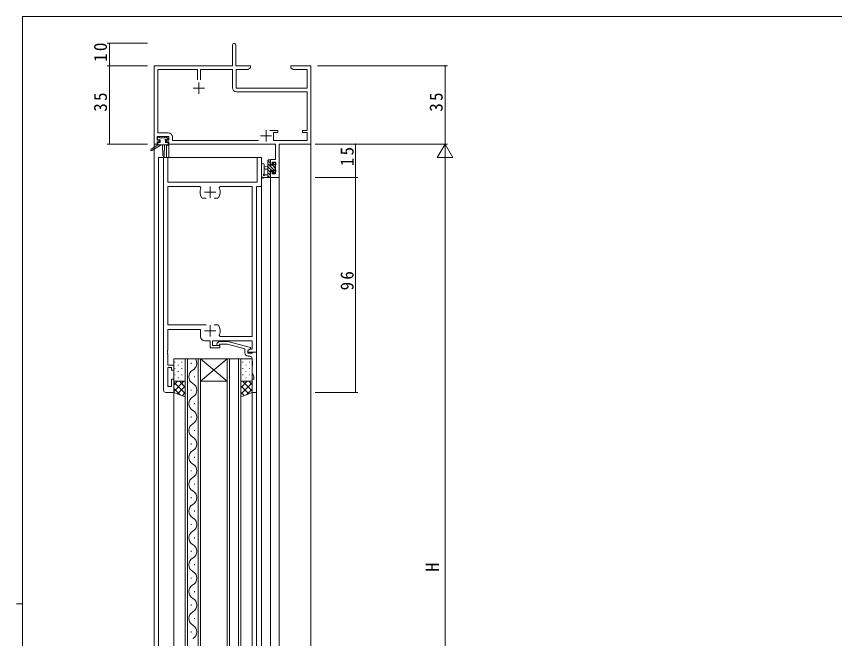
# Model space of a CAD drawing. Units: millimetres, scale not verified. Extents: x -594 to 199, y -420 to 144.
# Drawn here: x -594 to -228.4, y -136.6 to 141.4 of the extents above; entities that cross this region are included whole.
import ezdxf
from ezdxf.enums import TextEntityAlignment as Align

# ---------------------------------------------------------------- set-up
doc = ezdxf.new("R2010")
doc.units = ezdxf.units.MM
doc.header["$LTSCALE"] = 2
for name, color, linetype, lineweight in [('0-1_YKK_ZWAK', 7, 'Continuous', 9), ('0-3_YKK_12', 2, 'Continuous', 9), ('0-4_YKK_D', 6, 'Continuous', 9), ('0-5_YKK_13', 4, 'Continuous', 9), ('0-6_YKK_11', 7, 'Continuous', 9)]:
    doc.layers.add(name, color=color, linetype=linetype, lineweight=lineweight)
doc.styles.add('ＭＳ ゴシック', font='')
doc.styles.get('ＭＳ ゴシック').set_extended_font_data('MS Gothic')

msp = doc.modelspace()

# ---------------------------------------------------------------- linework, layer by layer
at = {"layer": '0-1_YKK_ZWAK'}
for p, q in [((-591.2, -383.6), (-591.2, 141.4)), ((178.8, 141.4), (-591.2, 141.4)), ((-594, -121.1), (-591.2, -121.1))]:
    msp.add_line(p, q, dxfattribs=at)
at = {"layer": '0-3_YKK_12'}
for p, q in [((-532.443, 114.356), (-532.443, -349.644)), ((-462.443, 114.356), (-462.443, -349.644)), ((-525.943, 83.856), (-526.943, 83.856)), ((-526.943, 83.856), (-526.943, 78.356)), ((-525.943, 83.856), (-525.943, 78.356)), ((-530.443, 78.356), (-530.443, -316.644)), ((-530.443, 78.356), (-484.443, 78.356)), ((-484.443, 78.356), (-484.443, -316.644)), ((-480.443, 69.356), (-476.543, 69.356)), ((-480.443, 69.356), (-480.443, -296.644)), ((-476.543, 69.356), (-476.543, -296.644)), ((-518.543, -11.644), (-511.743, -11.644)), ((-518.543, -226.644), (-518.543, -11.644)), ((-517.543, -11.644), (-517.543, -226.644)), ((-515.903, -13.844), (-515.903, -13.444)), ((-512.743, -226.644), (-512.743, -11.644)), ((-499.743, -11.644), (-511.743, -21.644)), ((-511.743, -11.644), (-499.743, -21.644)), ((-511.743, -11.644), (-499.743, -11.644)), ((-511.743, -11.644), (-511.743, -226.644)), ((-499.743, -11.644), (-493.743, -11.644)), ((-499.743, -226.644), (-499.743, -11.644)), ((-498.743, -11.644), (-498.743, -226.644)), ((-494.743, -226.644), (-494.743, -11.644)), ((-493.743, -11.644), (-493.743, -226.644)), ((-514.383, -19.844), (-514.383, -19.444)), ((-511.743, -21.644), (-499.743, -21.644)), ((-515.903, -25.844), (-515.903, -25.444)), ((-523.643, -26.644), (-523.643, -211.644)), ((-488.643, -26.644), (-488.643, -211.644)), ((-486.643, -26.344), (-486.643, -211.944)), ((-514.383, -31.844), (-514.383, -31.444)), ((-515.903, -37.844), (-515.903, -37.444)), ((-514.383, -43.844), (-514.383, -43.444)), ((-515.903, -49.844), (-515.903, -49.444)), ((-514.383, -55.844), (-514.383, -55.444)), ((-515.903, -61.844), (-515.903, -61.444)), ((-514.383, -67.844), (-514.383, -67.444)), ((-515.903, -73.844), (-515.903, -73.444)), ((-514.383, -79.844), (-514.383, -79.444)), ((-515.903, -85.844), (-515.903, -85.444)), ((-514.383, -91.844), (-514.383, -91.444)), ((-515.903, -97.844), (-515.903, -97.444)), ((-514.383, -103.844), (-514.383, -103.444)), ((-515.903, -109.844), (-515.903, -109.444)), ((-514.383, -115.844), (-514.383, -115.444)), ((-515.903, -121.844), (-515.903, -121.444)), ((-514.383, -127.844), (-514.383, -127.444)), ((-515.903, -133.844), (-515.903, -133.444))]:
    msp.add_line(p, q, dxfattribs=at)
for centre, start, end in [((-516.819, -13.644), 299.20253, 35.58665), ((-513.466, -19.644), 119.20253, 240.79745), ((-516.819, -25.644), 299.20253, 60.79745), ((-513.466, -31.644), 119.20253, 240.79745), ((-516.819, -37.644), 299.20253, 60.79745), ((-513.466, -43.644), 119.20253, 240.79745), ((-516.819, -49.644), 299.20253, 60.79745), ((-513.466, -55.644), 119.20253, 240.79745), ((-516.819, -61.644), 299.20253, 60.79745), ((-513.466, -67.644), 119.20253, 240.79745), ((-516.819, -73.644), 299.20253, 60.79745), ((-513.466, -79.644), 119.20253, 240.79745), ((-516.819, -85.644), 299.20253, 60.79745), ((-513.466, -91.644), 119.20253, 240.79745), ((-516.819, -97.644), 299.20253, 60.79745), ((-513.466, -103.644), 119.20253, 240.79745), ((-516.819, -109.644), 299.20253, 60.79745), ((-513.466, -115.644), 119.20253, 240.79745), ((-516.819, -121.644), 299.20253, 60.79745), ((-513.466, -127.644), 119.20253, 240.79745), ((-516.819, -133.644), 299.20253, 60.79745)]:
    msp.add_arc(centre, 3.437, start, end, dxfattribs=at)
at = {"layer": '0-4_YKK_D'}
for p, q in [((-535.443, 129.356), (-553.443, 129.356)), ((-552.443, 119.356), (-552.443, 129.356)), ((-535.443, 119.356), (-553.443, 119.356)), ((-535.443, 119.356), (-553.443, 119.356)), ((-552.443, 119.356), (-552.443, 84.356)), ((-459.443, 119.356), (-401.443, 119.356)), ((-402.443, 119.356), (-402.443, 84.356)), ((-535.443, 84.356), (-553.443, 84.356)), ((-460.443, 84.356), (-441.443, 84.356)), ((-459.443, 84.356), (-401.443, 84.356)), ((-459.443, 84.356), (-401.443, 84.356)), ((-442.443, 84.356), (-442.443, 69.356)), ((-402.443, 84.356), (-405.943, 78.294)), ((-402.443, 84.356), (-398.943, 78.294)), ((-402.443, 84.356), (-402.443, 72.232)), ((-405.943, 78.294), (-398.943, 78.294)), ((-402.443, 77.356), (-402.443, -287.646)), ((-460.443, 69.356), (-441.443, 69.356)), ((-460.443, 69.356), (-441.443, 69.356)), ((-442.443, 69.356), (-442.443, -26.644)), ((-460.443, -26.644), (-441.443, -26.644))]:
    msp.add_line(p, q, dxfattribs=at)
for centre, start, end in [((-552.443, 129.356), 90, 270), ((-552.443, 129.356), 270, 90), ((-552.443, 119.356), 90, 270), ((-552.443, 119.356), 90, 270), ((-552.443, 119.356), 270, 90), ((-552.443, 119.356), 270, 90), ((-402.443, 119.356), 90, 270), ((-402.443, 119.356), 270, 90), ((-552.443, 84.356), 90, 270), ((-552.443, 84.356), 270, 90), ((-442.443, 84.356), 90, 270), ((-442.443, 84.356), 270, 90), ((-442.443, 69.356), 90, 270), ((-442.443, 69.356), 90, 270), ((-442.443, 69.356), 270, 90), ((-442.443, 69.356), 270, 90), ((-442.443, -26.644), 90, 270), ((-442.443, -26.644), 270, 90)]:
    msp.add_arc(centre, 0.106, start, end, dxfattribs=at)
at = {"layer": '0-5_YKK_13'}
for p, q in [((-530.943, 86.556), (-530.943, 87.056)), ((-530.743, 84.756), (-530.743, 84.056)), ((-530.643, 87.356), (-530.143, 87.356)), ((-529.743, 86.256), (-530.643, 86.256)), ((-530.443, 85.056), (-529.743, 85.056)), ((-529.943, 87.156), (-527.843, 87.156)), ((-529.743, 85.056), (-529.743, 86.256)), ((-527.643, 87.356), (-527.043, 87.356)), ((-527.343, 85.795), (-527.343, 85.056)), ((-527.343, 85.056), (-526.543, 85.056)), ((-526.543, 86.256), (-526.882, 86.256)), ((-526.83, 87.268), (-526.33, 86.768)), ((-526.243, 84.756), (-526.243, 84.356)), ((-530.743, 84.056), (-533.809, 82.005)), ((-529.243, 84.056), (-533.488, 81.499)), ((-526.543, 84.056), (-530.743, 84.056)), ((-528.643, 84.056), (-528.54, 79.048)), ((-527.84, 84.056), (-527.94, 79.048)), ((-481.643, 69.356), (-481.643, 76.956)), ((-480.643, 75.916), (-481.643, 76.916)), ((-481.343, 77.256), (-480.743, 77.256)), ((-480.479, 77.099), (-480.6, 77.22)), ((-480.443, 76.956), (-480.443, 76.356)), ((-484.443, 75.084), (-484.443, 69.922)), ((-483.243, 75.084), (-483.24, 71.123)), ((-481.643, 74.256), (-482.787, 74.154)), ((-481.643, 73.056), (-482.787, 73.158)), ((-478.153, 72.079), (-481.643, 75.568)), ((-479.877, 72.456), (-481.643, 74.221)), ((-480.643, 76.156), (-480.643, 74.856)), ((-480.643, 74.856), (-479.243, 74.856)), ((-478.343, 73.616), (-479.583, 74.856)), ((-479.243, 74.856), (-479.243, 75.756)), ((-478.343, 74.963), (-479.228, 75.848)), ((-478.943, 76.056), (-478.443, 76.056)), ((-478.343, 75.056), (-478.343, 72.956)), ((-478.143, 75.756), (-478.143, 75.256)), ((-482.823, 70.556), (-481.643, 70.556)), ((-480.643, 71.874), (-481.643, 72.874)), ((-480.643, 70.527), (-481.643, 71.527)), ((-480.818, 69.356), (-481.643, 70.18)), ((-480.643, 72.456), (-480.643, 70.456)), ((-479.704, 72.456), (-480.643, 72.456)), ((-480.467, 70.352), (-480.547, 70.431)), ((-480.443, 70.256), (-480.443, 69.656)), ((-479.243, 71.656), (-479.243, 71.995)), ((-478.809, 71.388), (-479.243, 71.821)), ((-478.23, 71.944), (-478.73, 71.444)), ((-478.143, 72.756), (-478.143, 72.156)), ((-480.743, 69.356), (-483.423, 69.356)), ((-523.223, -13.064), (-523.023, -13.064)), ((-521.808, -11.649), (-521.608, -11.649)), ((-521.808, -14.479), (-521.608, -14.479)), ((-520.193, -13.064), (-519.993, -13.064)), ((-518.778, -11.649), (-518.578, -11.649)), ((-518.778, -14.479), (-518.578, -14.479)), ((-492.923, -13.064), (-492.723, -13.064)), ((-491.508, -11.649), (-491.308, -11.649)), ((-491.508, -14.479), (-491.308, -14.479)), ((-489.893, -13.064), (-489.693, -13.064)), ((-523.223, -15.894), (-523.023, -15.894)), ((-521.808, -17.309), (-521.608, -17.309)), ((-520.193, -15.894), (-519.993, -15.894)), ((-518.778, -17.309), (-518.578, -17.309)), ((-492.923, -15.894), (-492.723, -15.894)), ((-491.508, -17.309), (-491.308, -17.309)), ((-489.893, -15.894), (-489.693, -15.894)), ((-521.951, -21.644), (-523.643, -23.336)), ((-519.122, -21.644), (-523.643, -26.164)), ((-523.223, -18.724), (-523.023, -18.724)), ((-523.223, -21.554), (-523.023, -21.554)), ((-521.808, -20.139), (-521.608, -20.139)), ((-521.182, -21.644), (-518.543, -24.284)), ((-520.193, -18.724), (-519.993, -18.724)), ((-520.193, -21.554), (-519.993, -21.554)), ((-518.778, -20.139), (-518.578, -20.139)), ((-493.667, -21.644), (-493.743, -21.72)), ((-490.838, -21.644), (-493.743, -24.549)), ((-492.923, -18.724), (-492.723, -18.724)), ((-492.923, -21.554), (-492.723, -21.554)), ((-492.898, -21.644), (-488.643, -25.9)), ((-491.508, -20.139), (-491.308, -20.139)), ((-490.07, -21.644), (-488.643, -23.071)), ((-489.893, -18.724), (-489.693, -18.724)), ((-489.893, -21.554), (-489.693, -21.554)), ((-523.643, -22.012), (-518.543, -27.112)), ((-523.643, -24.841), (-520.676, -27.808)), ((-518.543, -23.893), (-521.956, -27.306)), ((-488.643, -22.277), (-493.743, -27.377)), ((-493.743, -23.628), (-490.139, -27.231)), ((-488.643, -25.105), (-491.174, -27.637)), ((-518.543, -26.721), (-519.924, -28.102)), ((-493.743, -26.456), (-492.171, -28.028))]:
    msp.add_line(p, q, dxfattribs=at)
for points in [[(-523.643, -21.644), (-518.543, -21.644), (-518.543, -11.644), (-523.643, -11.644)], [(-488.643, -21.644), (-493.743, -21.644), (-493.743, -11.644), (-488.643, -11.644)], [(-518.543, -21.644), (-518.543, -28.644), (-523.643, -26.644), (-523.643, -21.644)], [(-493.743, -21.644), (-493.743, -28.644), (-488.643, -26.644), (-488.643, -21.644)]]:
    msp.add_lwpolyline(points, close=True, dxfattribs=at)
for centre, radius, start, end in [((-530.643, 87.056), 0.3, 90, 180), ((-530.643, 86.556), 0.3, 180, 270), ((-530.443, 84.756), 0.3, 90, 180), ((-530.143, 87.156), 0.2, 0, 90), ((-527.643, 87.156), 0.2, 90, 180), ((-527.343, 86.256), 0.25, 33.05573, 236.94426), ((-527.643, 85.795), 0.3, 0, 56.94426), ((-526.882, 86.556), 0.3, 213.05573, 270), ((-527.043, 87.056), 0.3, 45, 90), ((-526.543, 86.556), 0.3, 270, 45), ((-526.543, 84.756), 0.3, 0, 90), ((-526.543, 84.356), 0.3, 270, 0), ((-533.643, 81.756), 0.3, 123.76904, 301.06146), ((-528.24, 79.054), 0.3, 181.16962, 358.85538), ((-481.343, 76.956), 0.3, 90, 180), ((-480.743, 76.956), 0.3, 0, 90), ((-483.843, 75.083), 0.6, 0.04022, 180.04022), ((-482.743, 73.656), 0.5, 95.09206, 264.90793), ((-480.643, 76.356), 0.2, 270, 0), ((-478.943, 75.756), 0.3, 90, 180), ((-478.443, 75.756), 0.3, 0, 90), ((-478.343, 75.256), 0.2, 270, 0), ((-484.143, 69.922), 0.3, 180, 229.47121), ((-484.533, 69.466), 0.3, 349.47121, 49.47121), ((-483.343, 70.556), 0.3, 109.18974, 330), ((-483.54, 71.123), 0.3, 289.18974, 0.04022), ((-482.823, 70.256), 0.3, 90, 150), ((-480.743, 69.656), 0.3, 270, 0), ((-480.643, 70.256), 0.2, 0, 90), ((-479.704, 72.756), 0.3, 270, 326.94426), ((-479.243, 72.456), 0.25, 303.05573, 146.94426), ((-478.943, 71.995), 0.3, 123.05573, 180), ((-478.943, 71.656), 0.3, 180, 314.99998), ((-478.343, 72.756), 0.2, 0, 90), ((-478.443, 72.156), 0.3, 314.99998, 0), ((-483.943, 69.356), 0.3, 169.47121, 330), ((-483.423, 69.056), 0.3, 90, 150)]:
    msp.add_arc(centre, radius, start, end, dxfattribs=at)
at = {"layer": '0-6_YKK_11'}
for p, q in [((-497.443, 128.606), (-497.443, 119.356)), ((-495.943, 119.356), (-495.943, 128.606)), ((-532.443, 119.356), (-532.443, 84.356)), ((-497.443, 119.356), (-532.443, 119.356)), ((-530.813, 117.726), (-530.813, 89.286)), ((-513.093, 117.726), (-530.813, 117.726)), ((-513.093, 113.056), (-513.093, 117.726)), ((-513.093, 113.056), (-513.093, 117.726)), ((-489.443, 119.356), (-495.943, 119.356)), ((-495.813, 109.356), (-495.813, 117.726)), ((-495.813, 117.726), (-490.534, 117.726)), ((-462.443, 84.356), (-462.443, 119.356)), ((-512.443, 111.856), (-512.443, 106.856)), ((-514.943, 109.356), (-509.943, 109.356)), ((-464.073, 109.356), (-495.813, 109.356)), ((-464.073, 107.726), (-495.643, 107.726)), ((-530.813, 89.286), (-526.113, 89.286)), ((-484.943, 88.056), (-479.943, 88.056)), ((-482.443, 90.556), (-482.443, 85.556)), ((-531.143, 87.656), (-525.943, 87.656)), ((-525.943, 84.356), (-478.173, 84.356)), ((-524.313, 87.486), (-524.313, 85.986)), ((-524.313, 85.986), (-485.793, 85.986)), ((-479.143, 85.986), (-464.073, 85.986)), ((-478.173, 84.356), (-478.173, 77.456)), ((-476.543, 84.356), (-462.443, 84.356)), ((-476.543, 69.356), (-476.543, 84.356)), ((-509.943, 62.856), (-504.943, 62.856)), ((-507.443, 60.356), (-507.443, 65.356)), ((-509.943, 0.856), (-504.943, 0.856)), ((-507.443, -1.644), (-507.443, 3.356)), ((-505.693, 3.556), (-503.996, 3.556)), ((-489.643, -10.444), (-490.443, -10.444))]:
    msp.add_line(p, q, dxfattribs=at)
for points in [[(-497.443, 109.526), (-497.443, 117.726), (-511.793, 117.726), (-511.793, 113.056)], [(-490.534, 117.726), (-489.443, 118.356), (-489.443, 119.356)], [(-462.443, 119.356), (-465.984, 119.356), (-466.168, 119.236), (-466.718, 119.236), (-466.901, 119.356), (-466.984, 119.356), (-467.168, 119.236), (-467.718, 119.236), (-467.901, 119.356), (-471.443, 119.356), (-471.443, 118.356), (-470.351, 117.726), (-464.073, 117.726), (-464.073, 109.356)], [(-464.073, 85.986), (-464.073, 89.456), (-466.143, 89.456), (-466.143, 90.456), (-464.073, 90.456), (-464.073, 107.726)], [(-480.693, 90.456), (-477.143, 90.456), (-477.143, 89.456), (-479.143, 89.456), (-479.143, 85.986)], [(-532.443, 84.356), (-531.143, 84.356), (-531.143, 85.356), (-530.043, 85.356), (-530.043, 86.156), (-531.143, 86.156), (-531.143, 87.656)], [(-525.943, 87.656), (-525.943, 86.156), (-527.043, 86.156), (-527.043, 85.356), (-525.943, 85.356), (-525.943, 84.356)], [(-528.243, -25.644), (-528.243, 78.356), (-526.313, 78.356), (-526.313, 67.356), (-486.373, 67.356), (-486.373, 78.356), (-484.443, 78.356), (-484.443, 65.356), (-486.643, 65.356), (-486.643, -8.644), (-490.643, -8.644), (-490.643, -7.844), (-489.777, -7.344), (-488.573, -7.344), (-488.573, -3.644), (-506.343, -3.644), (-506.343, -5.644), (-503.143, -5.644), (-503.143, -6.644), (-507.343, -6.644), (-507.343, -3.644), (-509.743, -3.644)], [(-478.173, 77.456), (-480.443, 77.456), (-480.443, 75.156), (-479.643, 75.156), (-479.643, 76.256), (-478.173, 76.256), (-478.173, 70.986), (-479.643, 70.986), (-479.643, 72.156), (-480.443, 72.156), (-480.443, 69.356), (-476.543, 69.356)], [(-511.539, 64.719), (-511.994, 65.426), (-526.313, 65.426), (-526.313, 3.556), (-509.193, 3.556)], [(-503.346, -1.007), (-502.891, -1.714), (-488.573, -1.714), (-488.573, 65.426), (-502.891, 65.426), (-503.346, 64.719)], [(-509.193, 60.156), (-510.889, 60.156), (-511.136, 60.284)], [(-503.75, 60.284), (-503.996, 60.156), (-505.693, 60.156)], [(-511.743, -1.644), (-511.743, 1.556), (-526.313, 1.556), (-526.313, -7.686), (-526.433, -7.869), (-526.433, -8.419), (-526.313, -8.602), (-526.313, -8.686), (-526.433, -8.869), (-526.433, -9.419), (-526.313, -9.602), (-526.313, -14.444), (-523.643, -14.444), (-523.643, -16.644), (-524.643, -16.644), (-524.643, -15.444), (-526.313, -15.444), (-526.313, -23.944), (-524.643, -23.944), (-524.643, -20.644), (-523.643, -20.644), (-523.643, -26.644), (-527.243, -26.644)], [(-505.693, 3.556), (-503.996, 3.556), (-503.75, 3.427)], [(-504.267, -4.62), (-503.491, -3.844), (-499.546, -3.844), (-489.443, -6.551), (-489.443, -7.151), (-490.643, -7.844), (-490.643, -9.144), (-488.843, -9.144), (-488.643, -8.944), (-488.343, -8.644), (-486.643, -8.644)], [(-491.943, -8.944), (-491.943, -7.124), (-499.704, -5.044), (-502.994, -5.044), (-503.418, -5.468)], [(-486.643, -8.644), (-486.643, -26.644), (-488.643, -26.644), (-488.643, -20.644), (-487.943, -20.644), (-487.943, -19.644), (-488.643, -17.721), (-488.643, -14.602), (-488.523, -14.419), (-488.523, -13.869), (-488.643, -13.686), (-488.643, -13.602), (-488.523, -13.419), (-488.523, -12.869), (-488.643, -12.686), (-488.643, -11.444)]]:
    msp.add_lwpolyline(points, dxfattribs=at)
for centre, radius, start, end in [((-496.693, 128.606), 0.75, 359.99998, 180), ((-495.643, 109.526), 1.8, 180, 269.99998), ((-526.113, 87.486), 1.8, 0, 89.99998), ((-507.443, 62.856), 4.5, 155.54362, 214.84991), ((-507.443, 62.856), 4.5, 325.15007, 24.45636), ((-507.443, 0.856), 4.5, 335.54362, 34.84991), ((-509.743, -1.644), 2, 180, 269.99998), ((-503.843, -5.044), 0.6, 134.99998, 315), ((-490.443, -8.944), 1.5, 180, 269.99998), ((-489.643, -11.444), 1, 0, 89.99998), ((-527.243, -25.644), 1, 180, 269.99998)]:
    msp.add_arc(centre, radius, start, end, dxfattribs=at)

# ---------------------------------------------------------------- texts
at = {"layer": '0-4_YKK_D', "color": 7, "style": 'ＭＳ ゴシック'}
msp.add_text('H', height=5.865, rotation=90, dxfattribs=at).set_placement((-403.443, -106.692), align=Align.BOTTOM_LEFT)
at = {"layer": '0-4_YKK_D', "color": 7, "char_height": 5.865, "attachment_point": 7, "rotation": 90, "style": 'ＭＳ ゴシック'}
for s, insert in [('\\T1.27;\\W0.95;10', (-553.443, 121.054)), ('\\T1.27;\\W0.95;35', (-553.443, 98.786)), ('\\T1.27;\\W0.95;35', (-403.443, 98.786)), ('\\T1.27;\\W0.95;15', (-443.243, 74.456)), ('\\T1.27;\\W0.95;96', (-443.243, 18.956))]:
    msp.add_mtext(s, dxfattribs=dict(at, insert=insert))

doc.saveas('drawing.dxf')
